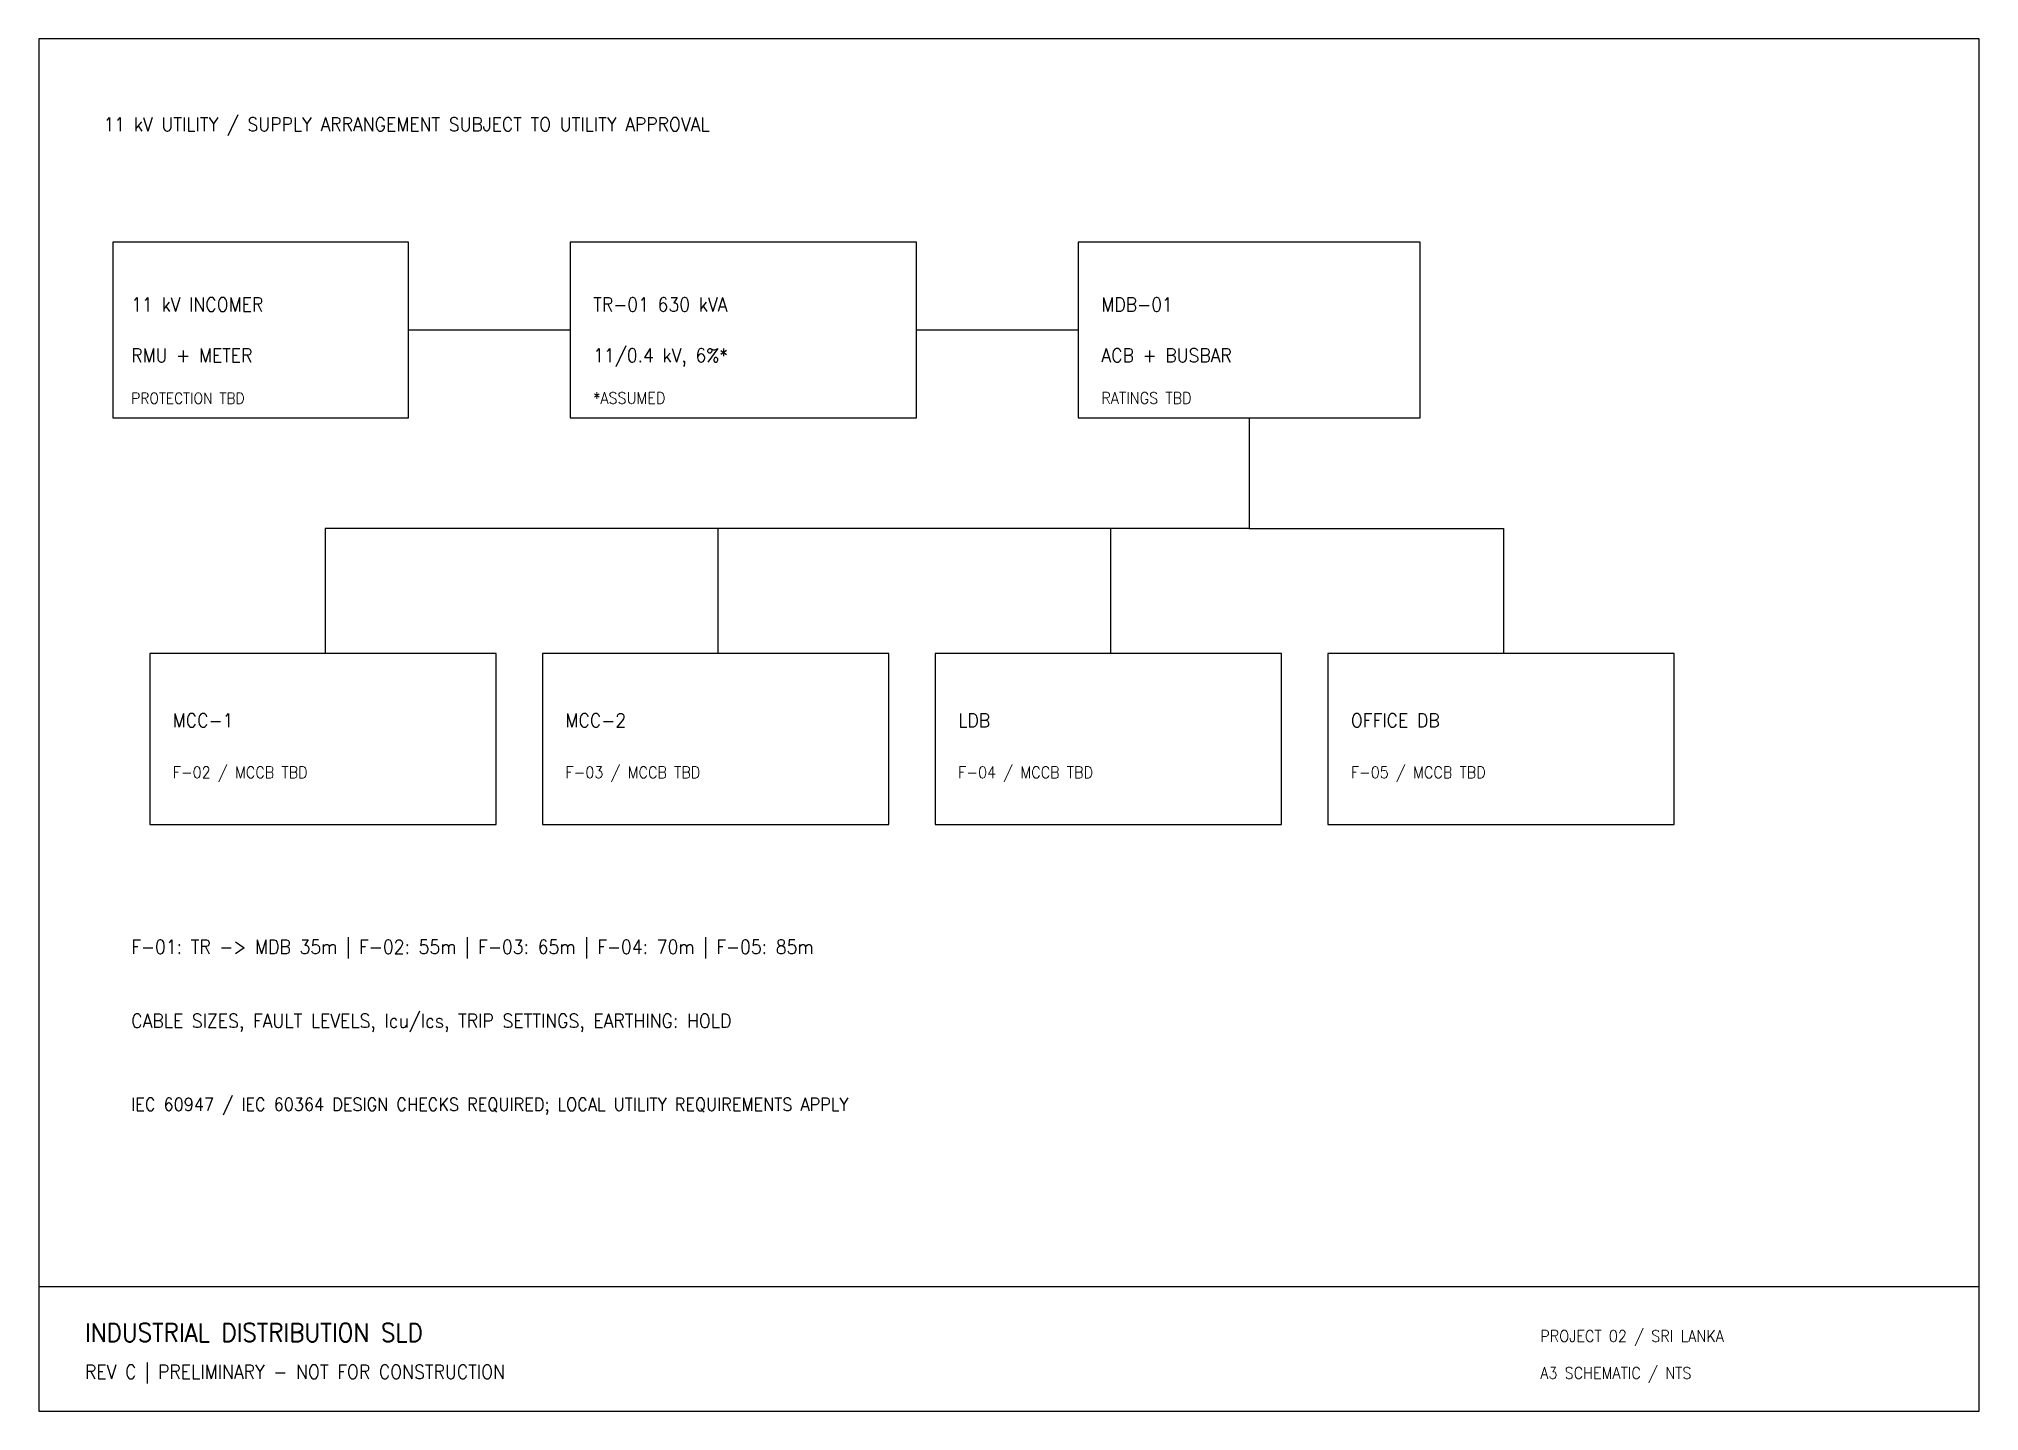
# Model space of a CAD drawing. Header units: metres. Extents: x 0 to 420, y 0 to 297.
import ezdxf

# ---------------------------------------------------------------- set-up
doc = ezdxf.new("R2010")
doc.units = ezdxf.units.M
for name, color, linetype in [('CABLE', 4, 'CONTINUOUS'), ('EQUIPMENT', 3, 'CONTINUOUS'), ('FRAME', 7, 'CONTINUOUS'), ('POWER', 1, 'CONTINUOUS'), ('SAFETY', 2, 'CONTINUOUS'), ('TEXT', 7, 'CONTINUOUS')]:
    doc.layers.add(name, color=color, linetype=linetype)
doc.styles.get("Standard").update_dxf_attribs({"font": 'STANDARD'})

msp = doc.modelspace()

# ---------------------------------------------------------------- linework, layer by layer
at = {"layer": 'EQUIPMENT'}
for p, q in [((80, 253), (16, 253)), ((16, 253), (16, 215)), ((80, 215), (80, 253)), ((190, 253), (115, 253)), ((115, 253), (115, 215)), ((190, 215), (190, 253)), ((299, 253), (225, 253)), ((225, 253), (225, 215)), ((299, 215), (299, 253)), ((16, 215), (80, 215)), ((115, 215), (190, 215)), ((225, 215), (299, 215)), ((99, 164), (24, 164)), ((24, 164), (24, 127)), ((99, 127), (99, 164)), ((184, 164), (109, 164)), ((109, 164), (109, 127)), ((184, 127), (184, 164)), ((269, 164), (194, 164)), ((194, 164), (194, 127)), ((269, 127), (269, 164)), ((354, 164), (279, 164)), ((279, 164), (279, 127)), ((354, 127), (354, 164)), ((24, 127), (99, 127)), ((109, 127), (184, 127)), ((194, 127), (269, 127)), ((279, 127), (354, 127))]:
    msp.add_line(p, q, dxfattribs=at)
at = {"layer": 'FRAME'}
for p, q in [((420, 297), (0, 297)), ((0, 297), (0, 0)), ((420, 0), (420, 297)), ((0, 27), (420, 27)), ((0, 0), (420, 0))]:
    msp.add_line(p, q, dxfattribs=at)
at = {"layer": 'POWER'}
for p, q in [((80, 234), (115, 234)), ((190, 234), (225, 234)), ((262, 215), (262, 191)), ((262, 191), (62, 191)), ((62, 191), (62, 164)), ((262, 191), (147, 191)), ((147, 191), (147, 164)), ((262, 191), (232, 191)), ((232, 191), (232, 164)), ((262, 191), (317, 191)), ((317, 191), (317, 164))]:
    msp.add_line(p, q, dxfattribs=at)

# ---------------------------------------------------------------- texts
at = {"layer": 'CABLE'}
msp.add_text('F-01: TR -> MDB 35m | F-02: 55m | F-03: 65m | F-04: 70m | F-05: 85m', height=3, dxfattribs=at).set_placement((20, 99))
at = {"layer": 'SAFETY'}
for s, p in [('CABLE SIZES, FAULT LEVELS, Icu/Ics, TRIP SETTINGS, EARTHING: HOLD', (20, 83)), ('REV C | PRELIMINARY - NOT FOR CONSTRUCTION', (10, 7))]:
    msp.add_text(s, height=3, dxfattribs=at).set_placement(p)
at = {"layer": 'TEXT'}
for s, height, p in [('11 kV UTILITY / SUPPLY ARRANGEMENT SUBJECT TO UTILITY APPROVAL', 3, (14, 277)), ('11 kV INCOMER', 3, (20, 238)), ('TR-01 630 kVA', 3, (120, 238)), ('MDB-01', 3, (230, 238)), ('RMU + METER', 3, (20, 227)), ('11/0.4 kV, 6%*', 3, (120, 227)), ('ACB + BUSBAR', 3, (230, 227)), ('PROTECTION TBD', 2.4, (20, 218)), ('*ASSUMED', 2.5, (120, 218)), ('RATINGS TBD', 2.5, (230, 218)), ('MCC-1', 3, (29, 148)), ('MCC-2', 3, (114, 148)), ('LDB', 3, (199, 148)), ('OFFICE DB', 3, (284, 148)), ('F-02 / MCCB TBD', 2.5, (29, 137)), ('F-03 / MCCB TBD', 2.5, (114, 137)), ('F-04 / MCCB TBD', 2.5, (199, 137)), ('F-05 / MCCB TBD', 2.5, (284, 137)), ('IEC 60947 / IEC 60364 DESIGN CHECKS REQUIRED; LOCAL UTILITY REQUIREMENTS APPLY', 2.8, (20, 65)), ('INDUSTRIAL DISTRIBUTION SLD', 4, (10, 15)), ('PROJECT 02 / SRI LANKA', 2.5, (325, 15)), ('A3 SCHEMATIC / NTS', 2.5, (325, 7))]:
    msp.add_text(s, height=height, dxfattribs=at).set_placement(p)

doc.saveas('drawing.dxf')
